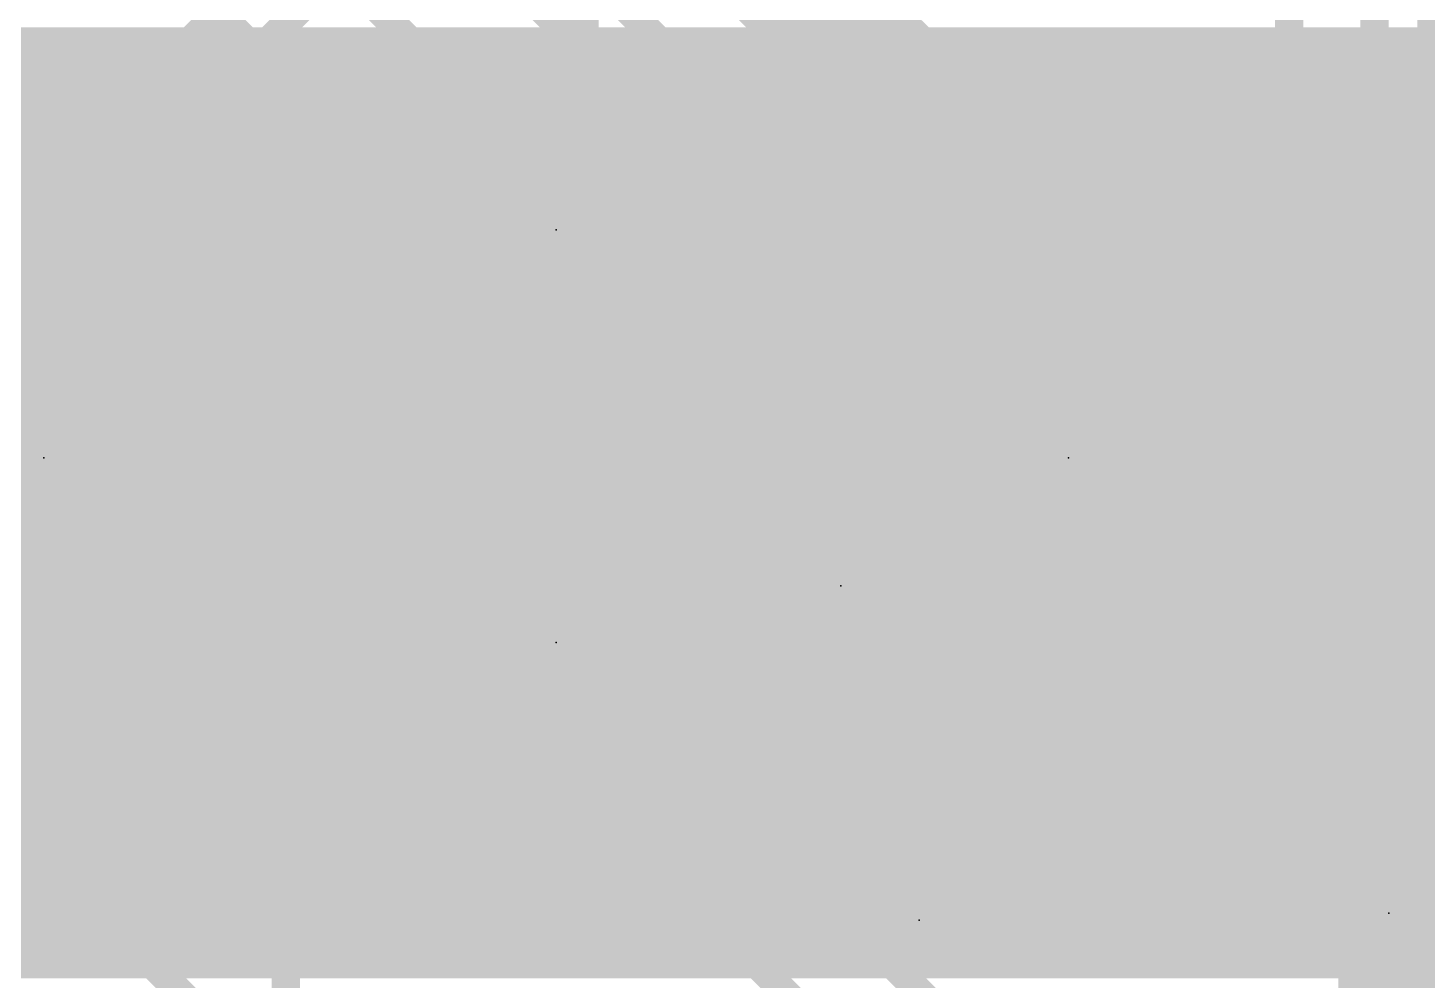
# Model space of a CAD drawing. Extents: x -25.4 to 25.4, y -25.4 to 25.5.
# Drawn here: x -4.71 to 7.78, y -4.41 to 4.09 of the extents above; entities that cross this region are included whole.
import ezdxf

# ---------------------------------------------------------------- set-up
doc = ezdxf.new("R2010")
doc.units = 0
for name, color, linetype in [('1', 12, 'CONTINUOUS'), ('16', 132, 'CONTINUOUS'), ('18', 110, 'CONTINUOUS'), ('20', 53, 'CONTINUOUS'), ('204', 40, 'CONTINUOUS'), ('23', 53, 'CONTINUOUS')]:
    doc.layers.add(name, color=color, linetype=linetype)

# ---------------------------------------------------------------- blocks, each defined once
blk = doc.blocks.new('RECT')
blk.add_solid([(-0.5, -0.5), (0.5, -0.5), (-0.5, 0.5), (0.5, 0.5)])
blk = doc.blocks.new('ROUNDV')
at = {"const_width": 0.5}
blk.add_lwpolyline([(0, -0.25, 1), (0, 0.25, 1), (0, -0.25)], format="xyb", dxfattribs=at)

msp = doc.modelspace()

# ---------------------------------------------------------------- linework, layer by layer
at = {"layer": '1'}
for points, const_width in [([(0, 20.32, 0.4142), (-20.32, 0)], 0.254), ([(20.32, 0, 0.4142), (0, 20.32)], 0.254), ([(7.1205, -18.6055, 0.6745), (7.9375, 18.542)], 0.6096), ([(1.905, 4.1275, 1), (1.905, 4.0005)], 0.127), ([(1.8601, 4.0191, 1), (1.9499, 4.1089)], 0.127), ([(3.2199, 4.1089, 1), (3.1301, 4.0191)], 0.127), ([(3.175, 4.0005, 1), (3.175, 4.1275)], 0.127), ([(-3.302, 3.8735, 1), (-3.429, 3.8735)], 0.127), ([(0.7949, 3.9939, 1), (0.7051, 3.9041)], 0.127), ([(0.6865, 3.949, 1), (0.8135, 3.949)], 0.127), ([(-3.4104, 3.9184, 1), (-3.3206, 3.8286)], 0.127), ([(-2.794, 3.683, 1), (-2.921, 3.683)], 0.127), ([(-2.9024, 3.7279, 1), (-2.8126, 3.6381)], 0.127), ([(0.9711, 3.6381, 1), (1.0609, 3.7279)], 0.127), ([(3.4925, 3.7465, 1), (3.4925, 3.6195)], 0.127), ([(3.5111, 3.6381, 1), (3.6009, 3.7279)], 0.127), ([(3.556, 3.6195, 1), (3.556, 3.7465)], 0.127), ([(-0.889, 3.6195, 1), (-1.016, 3.6195)], 0.127), ([(-0.9974, 3.5746, 1), (-0.9076, 3.6644)], 0.127), ([(-1.016, 3.4925, 1), (-0.889, 3.4925)], 0.127), ([(-2.05, 3.1495, 1), (-2.05, 3.0225)], 0.127), ([(-1.5806, 3.1309, 1), (-1.6704, 3.0411)], 0.127), ([(-1.6255, 3.0225, 1), (-1.6255, 3.1495)], 0.127), ([(2.0949, 3.1309, 1), (2.0051, 3.0411)], 0.127), ([(6.806, 3.0795, 1), (6.806, 2.9525)], 0.127), ([(0.2949, 3.0334, 1), (0.2051, 2.9436)], 0.127), ([(0.1865, 2.9885, 1), (0.3135, 2.9885)], 0.127), ([(0.2091, 2.9396, 1), (0.2989, 3.0294)], 0.127), ([(2.42, 2.9845, 1), (2.42, 2.8575)], 0.127), ([(2.4649, 2.8761, 1), (2.3751, 2.9659)], 0.127), ([(2.7119, 2.9659, 1), (2.6221, 2.8761)], 0.127), ([(2.667, 2.8575, 1), (2.667, 2.9845)], 0.127), ([(2.2726, 2.8634, 1), (2.3624, 2.7736)], 0.127), ([(2.2726, 2.7736, 1), (2.3624, 2.8634)], 0.127), ([(-1.2065, 2.7305, 1), (-1.2065, 2.6035)], 0.127), ([(-1.2514, 2.6221, 1), (-1.1616, 2.7119)], 0.127), ([(-0.7806, 2.7119, 1), (-0.8704, 2.6221)], 0.127), ([(-0.8255, 2.6035, 1), (-0.8255, 2.7305)], 0.127), ([(-2.8126, 2.5214, 1), (-2.9024, 2.4316)], 0.127), ([(-2.921, 2.4765, 1), (-2.794, 2.4765)], 0.127), ([(-0.7053, 2.457, 1), (-0.6155, 2.5468)], 0.127), ([(-2.667, 2.3495, 1), (-2.667, 2.2225)], 0.127), ([(-2.7119, 2.2411, 1), (-2.6221, 2.3309)], 0.127), ([(-1.4537, 2.3309, 1), (-1.5435, 2.2411)], 0.127), ([(-1.4986, 2.2225, 1), (-1.4986, 2.3495)], 0.127), ([(0.6985, 2.3495, 1), (0.6985, 2.2225)], 0.127), ([(0.7434, 2.2411, 1), (0.6536, 2.3309)], 0.127), ([(2.6484, 2.3309, 1), (2.5586, 2.2411)], 0.127), ([(2.6035, 2.2225, 1), (2.6035, 2.3495)], 0.127), ([(-4.4704, 2.159, 1), (-4.6736, 2.159)], 0.2032), ([(-4.5002, 2.0872, 1), (-4.6438, 2.2308)], 0.2032), ([(-3.3655, 2.2225, 1), (-3.3655, 2.0955)], 0.127), ([(-3.2571, 2.2039, 1), (-3.3469, 2.1141)], 0.127), ([(-3.302, 2.0955, 1), (-3.302, 2.2225)], 0.127), ([(-3.429, 2.159, 1), (-3.302, 2.159)], 0.127), ([(-1.143, 1.9939, 1), (-1.27, 1.9939)], 0.127), ([(-1.2514, 1.949, 1), (-1.1616, 2.0388)], 0.127), ([(-2.8575, 1.778, 1), (-2.9845, 1.778)], 0.127), ([(-2.9659, 1.7331, 1), (-2.8761, 1.8229)], 0.127), ([(3.838, 1.8135, 1), (3.838, 1.6865)], 0.127), ([(4.6169, 1.7949, 1), (4.5271, 1.7051)], 0.127), ([(4.572, 1.6865, 1), (4.572, 1.8135)], 0.127), ([(-4.6736, 1.75, 1), (-4.4704, 1.75)], 0.2032), ([(-1.2065, 1.7145, 1), (-1.2065, 1.5875)], 0.127), ([(0.0186, 1.6959, 1), (0.1084, 1.6061)], 0.127), ([(0.0635, 1.5875, 1), (0.0635, 1.7145)], 0.127), ([(3.7931, 1.7051, 1), (3.8829, 1.7949)], 0.127), ([(-1.27, 1.651, 1), (-1.143, 1.651)], 0.127), ([(4.798, 1.5875, 1), (4.798, 1.4605)], 0.127), ([(4.7531, 1.4791, 1), (4.8429, 1.5689)], 0.127), ([(5.969, 1.4605, 1), (5.969, 1.5875)], 0.127), ([(-2.0051, 1.5309, 1), (-2.0949, 1.4411)], 0.127), ([(0.9525, 1.5495, 1), (0.9525, 1.4225)], 0.127), ([(1.016, 1.486, 1), (0.889, 1.486)], 0.127), ([(0.9974, 1.3521, 1), (0.9076, 1.4419)], 0.127), ([(2.05, 1.4225, 1), (2.05, 1.5495)], 0.127), ([(3.4925, 1.4605, 1), (3.3655, 1.4605)], 0.127), ([(3.3841, 1.4156, 1), (3.4739, 1.5054)], 0.127), ([(0.889, 1.397, 1), (1.016, 1.397)], 0.127), ([(-1.707, 1.2065, 1), (-1.707, 1.0795)], 0.127), ([(-1.7519, 1.0981, 1), (-1.6621, 1.1879)], 0.127), ([(0.6536, 1.1879, 1), (0.7434, 1.0981)], 0.127), ([(0.6985, 1.0795, 1), (0.6985, 1.2065)], 0.127), ([(-2.8761, 0.8069, 1), (-2.9659, 0.7171)], 0.127), ([(-2.9845, 0.762, 1), (-2.8575, 0.762)], 0.127), ([(-2.794, 0.6985, 1), (-2.794, 0.5715)], 0.127), ([(0.3544, 0.6799, 1), (0.2646, 0.5901)], 0.127), ([(0.3095, 0.6985, 1), (0.3095, 0.5715)], 0.127), ([(0.3095, 0.5715, 1), (0.3095, 0.6985)], 0.127), ([(2.6035, 0.635, 1), (2.4765, 0.635)], 0.127), ([(2.54, 0.5715, 1), (2.54, 0.6985)], 0.127), ([(-2.8389, 0.5901, 1), (-2.7491, 0.6799)], 0.127), ([(0.5635, 0.4445, 1), (0.4365, 0.4445)], 0.127), ([(0.5635, 0.381, 1), (0.4365, 0.381)], 0.127), ([(0.4551, 0.3996, 1), (0.5449, 0.4894)], 0.127), ([(-20.32, 0, 0.4142), (0, -20.32)], 0.254), ([(-1.7145, 0.127, 1), (-1.7145, 0)], 0.127), ([(-0.6536, 0.1084, 1), (-0.7434, 0.0186)], 0.127), ([(-0.6985, 0, 1), (-0.6985, 0.127)], 0.127), ([(0, -20.32, 0.4142), (20.32, 0)], 0.254), ([(-0.588, 0.0165, 1), (-0.588, -0.1105)], 0.127), ([(-0.6329, -0.0919, 1), (-0.5431, -0.0021)], 0.127), ([(-0.5, -0.1105, 1), (-0.5, 0.0165)], 0.127), ([(0.4365, -0.047, 1), (0.5635, -0.047)], 0.127), ([(0.4365, -0.047, 1), (0.5635, -0.047)], 0.127), ([(2.4765, -0.039, 1), (2.6035, -0.039)], 0.127), ([(1, -0.3335, 1), (1, -0.4605)], 0.127), ([(1.0449, -0.4419, 1), (0.9551, -0.3521)], 0.127), ([(1.35, -0.4605, 1), (1.35, -0.3335)], 0.127), ([(-2.071, -0.5715, 1), (-2.071, -0.6985)], 0.127), ([(-2.032, -0.6985, 1), (-2.032, -0.5715)], 0.127), ([(-1.35, -0.8335, 1), (-1.35, -0.9605)], 0.127), ([(-0.008, -0.8335, 1), (-0.008, -0.9605)], 0.127), ([(-0.0529, -0.8521, 1), (0.0369, -0.9419)], 0.127), ([(0.0635, -0.889, 1), (-0.0635, -0.889)], 0.127), ([(0.0449, -0.9339, 1), (-0.0449, -0.8441)], 0.127), ([(-0.008, -0.9605, 1), (-0.008, -0.8335)], 0.127), ([(0.4551, -0.8521, 1), (0.5449, -0.9419)], 0.127), ([(0.5, -0.9605, 1), (0.5, -0.8335)], 0.127), ([(1.35, -0.8335, 1), (1.35, -0.9605)], 0.127), ([(1.9685, -0.889, 1), (1.8415, -0.889)], 0.127), ([(1.905, -0.8255, 1), (1.905, -0.9525)], 0.127), ([(1.8415, -0.897, 1), (1.9685, -0.897)], 0.127), ([(1.905, -0.9605, 1), (1.905, -0.8335)], 0.127), ([(3.4925, -0.889, 1), (3.3655, -0.889)], 0.127), ([(3.3655, -0.889, 1), (3.4925, -0.889)], 0.127), ([(3.429, -0.9525, 1), (3.429, -0.8255)], 0.127), ([(-4.5271, -1.0981, 1), (-4.6169, -1.1879)], 0.127), ([(-4.5085, -1.143, 1), (-4.6355, -1.143)], 0.127), ([(4.6355, -1.242, 1), (4.5085, -1.242)], 0.127), ([(-4.6355, -1.242, 1), (-4.5085, -1.242)], 0.127), ([(-1.9685, -1.397, 1), (-2.0955, -1.397)], 0.127), ([(-2.032, -1.3335, 1), (-2.032, -1.4605)], 0.127), ([(-1.35, -1.4605, 1), (-1.35, -1.3335)], 0.127), ([(0.0635, -1.397, 1), (-0.0635, -1.397)], 0.127), ([(-0.0635, -1.397, 1), (0.0635, -1.397)], 0.127), ([(-3.683, -1.9685, 1), (-3.81, -1.9685)], 0.127), ([(-3.7914, -2.0134, 1), (-3.7016, -1.9236)], 0.127), ([(-1.35, -1.8335, 1), (-1.35, -1.9605)], 0.127), ([(-0.0635, -1.897, 1), (0.0635, -1.897)], 0.127), ([(0, -1.9605, 1), (0, -1.8335)], 0.127), ([(4.6169, -2.1776, 1), (4.5271, -2.2674)], 0.127), ([(4.5085, -2.2225, 1), (4.6355, -2.2225)], 0.127), ([(6.2044, -2.3309, 1), (6.1146, -2.2411)], 0.127), ([(-1.2865, -2.397, 1), (-1.4135, -2.397)], 0.127), ([(0.5635, -2.397, 1), (0.4365, -2.397)], 0.127), ([(0.5, -2.3335, 1), (0.5, -2.4605)], 0.127), ([(1.35, -2.4605, 1), (1.35, -2.3335)], 0.127), ([(-1.35, -2.6835, 1), (-1.35, -2.8105)], 0.127), ([(-0.5, -2.8105, 1), (-0.5, -2.6835)], 0.127), ([(0.5449, -2.7021, 1), (0.4551, -2.7919)], 0.127), ([(3.4739, -2.6611, 1), (3.3841, -2.7509)], 0.127), ([(5.08, -2.667, 1), (4.953, -2.667)], 0.127), ([(4.9716, -2.7119, 1), (5.0614, -2.6221)], 0.127), ([(5.842, -2.667, 1), (5.715, -2.667)], 0.127), ([(5.7336, -2.6221, 1), (5.8234, -2.7119)], 0.127), ([(-1.4135, -2.747, 1), (-1.2865, -2.747)], 0.127), ([(0.4365, -2.747, 1), (0.5635, -2.747)], 0.127), ([(0.5715, -2.755, 1), (0.4445, -2.755)], 0.127), ([(0.4631, -2.7999, 1), (0.5529, -2.7101)], 0.127), ([(3.3655, -2.706, 1), (3.4925, -2.706)], 0.127), ([(0.4445, -3.048, 1), (0.5715, -3.048)], 0.127), ([(-1.9871, -3.2571, 1), (-2.0769, -3.3469)], 0.127), ([(-2.0955, -3.302, 1), (-1.9685, -3.302)], 0.127), ([(4.152, -3.3655, 1), (4.025, -3.3655)], 0.127), ([(5.8234, -3.3206, 1), (5.7336, -3.4104)], 0.127), ([(4.0436, -3.4104, 1), (4.1334, -3.3206)], 0.127), ([(5.0614, -3.3406, 1), (4.9716, -3.4304)], 0.127), ([(4.953, -3.3855, 1), (5.08, -3.3855)], 0.127), ([(5.715, -3.3655, 1), (5.842, -3.3655)], 0.127), ([(5.973, -3.4965, 1), (5.973, -3.6235)], 0.127), ([(5.9281, -3.6049, 1), (6.0179, -3.5151)], 0.127), ([(6.4545, -3.6235, 1), (6.4545, -3.4965)], 0.127), ([(-1.4605, -3.81, 1), (-1.4605, -3.937)], 0.127), ([(0.635, -3.937, 1), (0.635, -3.81)], 0.127), ([(2.3885, -3.81, 1), (2.3885, -3.937)], 0.127), ([(2.6484, -3.8286, 1), (2.5586, -3.9184)], 0.127), ([(2.6035, -3.937, 1), (2.6035, -3.81)], 0.127), ([(-1.5054, -3.9184, 1), (-1.4156, -3.8286)], 0.127), ([(4.025, -3.8735, 1), (4.152, -3.8735)], 0.127), ([(5.691, -3.9965, 1), (5.691, -4.1235)], 0.127), ([(5.6461, -4.1049, 1), (5.7359, -4.0151)], 0.127), ([(6.4545, -4.1235, 1), (6.4545, -3.9965)], 0.127), ([(-3.7016, -4.0826, 1), (-3.7914, -4.1724)], 0.127), ([(-3.81, -4.1275, 1), (-3.683, -4.1275)], 0.127)]:
    msp.add_lwpolyline(points, format="xyb", dxfattribs=dict(at, const_width=const_width))
for points, const_width in [([(0.25, 5.9865), (0.25, 2.9885)], 0.254), ([(0.75, 5.9865), (0.75, 3.949)], 0.254), ([(1.25, 4.719), (1.905, 4.064)], 0.254), ([(-2.75, 4.489), (-3.3655, 3.8735)], 0.254), ([(-1.75, 4.417), (-0.9525, 3.6195)], 0.254), ([(-2.25, 4.2905), (-2.8575, 3.683)], 0.254), ([(1.905, 4.064), (3.175, 4.064)], 0.254), ([(3.175, 4.064), (3.556, 3.683)], 0.254), ([(-3.3655, 3.8735), (-3.3655, 2.159)], 0.254), ([(0.75, 3.949), (1.016, 3.683)], 0.254), ([(-2.8575, 3.683), (-2.8575, 2.4765)], 0.254), ([(3.556, 3.683), (3.4925, 3.683)], 0.254), ([(-0.9525, 3.6195), (-0.9525, 3.4925)], 0.254), ([(-1.6255, 3.086), (-2.05, 3.086)], 0.254), ([(-1.6255, 3.086), (-1.2065, 2.667)], 0.254), ([(2.05, 3.086), (2.3175, 2.8185)], 0.254), ([(6.806, 3.016), (8.0965, 3.016)], 0.254), ([(0.25, 2.9885), (0.254, 2.9845)], 0.254), ([(2.3175, 2.8185), (2.42, 2.921)], 0.254), ([(2.42, 2.921), (2.667, 2.921)], 0.254), ([(2.667, 2.921), (3.838, 1.75)], 0.254), ([(-1.2065, 2.667), (-0.8255, 2.667)], 0.254), ([(-0.8255, 2.667), (-0.6604, 2.5019)], 0.254), ([(-2.8575, 2.4765), (-2.667, 2.286)], 0.254), ([(-2.667, 2.286), (-1.4986, 2.286)], 0.254), ([(-1.4986, 2.286), (-1.2065, 1.9939)], 0.254), ([(0.0635, 1.651), (0.6985, 2.286)], 0.254), ([(0.6985, 2.286), (2.6035, 2.286)], 0.254), ([(2.6035, 2.286), (3.429, 1.4605)], 0.254), ([(-4.572, 2.159), (-5.588, 1.143)], 0.4064), ([(-4.572, 1.75), (-4.572, 2.159)], 0.4064), ([(-3.3655, 2.159), (-3.302, 2.159)], 0.254), ([(-3.302, 2.159), (-2.921, 1.778)], 0.254), ([(-1.2065, 1.9939), (-1.2065, 1.651)], 0.254), ([(-2.921, 1.778), (-2.921, 0.762)], 0.254), ([(3.838, 1.75), (4.572, 1.75)], 0.254), ([(4.572, 1.75), (4.798, 1.524)], 0.254), ([(-1.2065, 1.651), (0.0635, 1.651)], 0.254), ([(4.798, 1.524), (5.969, 1.524)], 0.254), ([(-2.05, 1.486), (-1.707, 1.143)], 0.254), ([(0.6985, 1.143), (0.9525, 1.397)], 0.254), ([(2.05, 1.486), (0.9525, 1.486)], 0.254), ([(0.9525, 1.397), (0.9525, 1.486)], 0.254), ([(3.429, -0.889), (3.429, 1.4605)], 0.254), ([(-1.707, 1.143), (0.6985, 1.143)], 0.254), ([(-2.921, 0.762), (-2.794, 0.635)], 0.254), ([(-2.794, 0.635), (0.3095, 0.635)], 0.254), ([(0.3095, 0.635), (0.5, 0.4445)], 0.254), ([(2.54, 0.635), (0.3095, 0.635)], 0.254), ([(2.54, -0.039), (2.54, 0.635)], 0.254), ([(0.5, 0.4445), (0.5, -0.047)], 0.254), ([(0.5, 0.381), (0.5, -0.047)], 0.254), ([(-0.6985, 0.0635), (-1.7145, 0.0635)], 0.254), ([(-0.588, -0.047), (-0.6985, 0.0635)], 0.254), ([(-0.5, -0.047), (-0.588, -0.047)], 0.254), ([(1, -0.397), (0.5, -0.897)], 0.254), ([(1.35, -0.397), (1, -0.397)], 0.254), ([(-2.071, -0.635), (-2.032, -0.635)], 0.254), ([(-0.008, -0.897), (-1.35, -0.897)], 0.254), ([(0, -0.889), (-0.008, -0.897)], 0.254), ([(0.5, -0.897), (-0.008, -0.897)], 0.254), ([(0, -1.397), (0, -0.889)], 0.254), ([(1.35, -0.897), (1.905, -0.897)], 0.254), ([(1.905, -0.897), (1.905, -0.889)], 0.254), ([(1.905, -0.889), (3.429, -0.889)], 0.254), ([(3.429, -0.889), (3.429, -2.706)], 0.254), ([(-3.7465, -1.9685), (-4.572, -1.143)], 0.254), ([(-4.572, -1.143), (-4.572, -1.242)], 0.254), ([(4.572, -1.242), (4.572, -2.2225)], 0.254), ([(-2.032, -1.397), (-2.032, -3.302)], 0.254), ([(-2.032, -1.397), (-1.35, -1.397)], 0.254), ([(0, -1.897), (0, -1.397)], 0.254), ([(-3.7465, -1.9685), (-3.7465, -4.1275)], 0.254), ([(-1.35, -1.897), (0, -1.897)], 0.254), ([(4.572, -2.2225), (5.0165, -2.667)], 0.254), ([(5.7785, -2.667), (6.1595, -2.286)], 0.254), ([(-1.35, -2.397), (-1.35, -2.747)], 0.254), ([(0.5, -2.747), (0.5, -2.397)], 0.254), ([(0.5, -2.397), (1.35, -2.397)], 0.254), ([(-1.35, -2.747), (-0.5, -2.747)], 0.254), ([(0.5, -2.747), (0.508, -2.755)], 0.254), ([(3.429, -2.706), (4.0885, -3.3655)], 0.254), ([(5.0165, -2.667), (5.0165, -3.3855)], 0.254), ([(5.7785, -3.3655), (5.7785, -2.667)], 0.254), ([(0.508, -2.755), (0.508, -3.048)], 0.254), ([(-2.032, -3.302), (-1.4605, -3.8735)], 0.254), ([(4.0885, -3.3655), (4.0885, -3.8735)], 0.254), ([(5.973, -3.56), (5.7785, -3.3655)], 0.254), ([(5.0165, -3.3855), (5.691, -4.06)], 0.254), ([(6.4545, -3.56), (5.973, -3.56)], 0.254), ([(-1.4605, -3.8735), (0.635, -3.8735)], 0.254), ([(2.3885, -3.8735), (2.6035, -3.8735)], 0.254), ([(2.6035, -3.8735), (3.302, -4.572)], 0.254), ([(6.4545, -4.06), (5.691, -4.06)], 0.254), ([(-3.7465, -4.1275), (-2.794, -5.08)], 0.254)]:
    msp.add_lwpolyline(points, dxfattribs=dict(at, const_width=const_width))
at = {"layer": '16'}
for points, const_width in [([(0, 20.32, 0.4142), (-20.32, 0)], 0.254), ([(20.32, 0, 0.4142), (0, 20.32)], 0.254), ([(0.3175, 3.8735, 1), (0.1905, 3.8735)], 0.127), ([(1.0795, 3.8735, 1), (0.9525, 3.8735)], 0.127), ([(0.2091, 3.8286, 1), (0.2989, 3.9184)], 0.127), ([(0.9711, 3.8286, 1), (1.0609, 3.9184)], 0.127), ([(3.556, 3.683, 1), (3.429, 3.683)], 0.127), ([(-2.3495, 3.6195, 1), (-2.4765, 3.6195)], 0.127), ([(-2.413, 3.683, 1), (-2.413, 3.556)], 0.127), ([(-2.4579, 3.5746, 1), (-2.3681, 3.6644)], 0.127), ([(-1.0346, 3.6644, 1), (-1.1244, 3.5746)], 0.127), ([(-1.0795, 3.556, 1), (-1.0795, 3.683)], 0.127), ([(-0.889, 3.556, 1), (-1.016, 3.556)], 0.127), ([(0.9525, 3.683, 1), (1.0795, 3.683)], 0.127), ([(3.5374, 3.6644, 1), (3.4476, 3.5746)], 0.127), ([(3.429, 3.6195, 1), (3.556, 3.6195)], 0.127), ([(-1.016, 3.4925, 1), (-0.889, 3.4925)], 0.127), ([(-0.9974, 3.4476, 1), (-0.9076, 3.5374)], 0.127), ([(4.0005, 3.175, 1), (3.8735, 3.175)], 0.127), ([(3.8921, 3.1301, 1), (3.9819, 3.2199)], 0.127), ([(0.1905, 2.9845, 1), (0.3175, 2.9845)], 0.127), ([(7.8554, 2.5214, 1), (7.7656, 2.4316)], 0.127), ([(7.747, 2.4765, 1), (7.874, 2.4765)], 0.127), ([(6.5854, 2.3309, 1), (6.4956, 2.2411)], 0.127), ([(7.3474, 2.3309, 1), (7.2576, 2.2411)], 0.127), ([(6.477, 2.286, 1), (6.604, 2.286)], 0.127), ([(7.239, 2.286, 1), (7.366, 2.286)], 0.127), ([(2.3309, 1.9871, 1), (2.2411, 2.0769)], 0.127), ([(2.2225, 2.032, 1), (2.3495, 2.032)], 0.127), ([(0.9525, 1.5495, 1), (0.9525, 1.4225)], 0.127), ([(1.6951, 1.5309, 1), (1.7849, 1.4411)], 0.127), ([(1.74, 1.4225, 1), (1.74, 1.5495)], 0.127), ([(7.493, 1.397, 1), (7.366, 1.397)], 0.127), ([(7.3846, 1.3521, 1), (7.4744, 1.4419)], 0.127), ([(-20.32, 0, 0.4142), (0, -20.32)], 0.254), ([(0, -20.32, 0.4142), (20.32, 0)], 0.254), ([(3.9819, -1.5426, 1), (3.8921, -1.6324)], 0.127), ([(3.8735, -1.5875, 1), (4.0005, -1.5875)], 0.127), ([(4.9716, -2.7119, 1), (5.0614, -2.6221)], 0.127), ([(7.4744, -3.5746, 1), (7.3846, -3.6644)], 0.127), ([(7.366, -3.6195, 1), (7.493, -3.6195)], 0.127), ([(0.635, -3.81, 1), (0.635, -3.937)], 0.127), ([(1.4419, -3.8286, 1), (1.3521, -3.9184)], 0.127), ([(1.397, -3.937, 1), (1.397, -3.81)], 0.127)]:
    msp.add_lwpolyline(points, format="xyb", dxfattribs=dict(at, const_width=const_width))
at = {"layer": '16', "const_width": 0.254}
for points in [[(7.8105, 2.4765), (7.8105, 10.7315)], [(7.3025, 2.286), (7.3025, 9.3345)], [(6.5405, 7.9375), (6.5405, 2.286)], [(-0.9525, 5.842), (1.016, 3.8735)], [(-1.2065, 5.334), (0.254, 3.8735)], [(-2.413, 3.6195), (-3.3655, 4.572)], [(2.286, 2.032), (2.286, 4.318)], [(0.254, 3.8735), (0.254, 2.9845)], [(1.016, 3.8735), (1.016, 3.683)], [(3.4925, 3.683), (3.4925, 3.6195)], [(-2.413, 3.6195), (-2.413, -5.207)], [(-2.413, 3.6195), (-1.0795, 3.6195)], [(-1.0795, 3.6195), (-0.9525, 3.4925)], [(-0.9525, 3.4925), (-0.9525, 3.556)], [(3.4925, 3.6195), (3.937, 3.175)], [(3.937, 3.175), (3.937, -1.5875)], [(8.509, 1.778), (7.8105, 2.4765)], [(6.5405, 2.286), (7.4295, 1.397)], [(7.3025, 2.286), (7.9375, 1.651)], [(1.74, 1.486), (2.286, 2.032)], [(0.9525, 1.486), (1.74, 1.486)], [(7.4295, 1.397), (7.4295, -3.6195)], [(3.937, -1.5875), (5.0165, -2.667)], [(7.4295, -3.6195), (9.525, -5.715)], [(1.397, -3.8735), (0.635, -3.8735)], [(4.953, -7.4295), (1.397, -3.8735)]]:
    msp.add_lwpolyline(points, dxfattribs=at)
at = {"layer": '20', "const_width": 0.0254}
msp.add_lwpolyline([(-3.4925, 25.146, 14.4823), (3.4925, 25.146)], format="xyb", dxfattribs=at)
at = {"layer": '23'}
for p in [(0, 2.286), (-4.572, 0.254), (4.572, 0.254), (2.54, -0.889), (0, -1.397), (7.4295, -3.81), (3.2385, -3.8735)]:
    msp.add_point(p, dxfattribs=at)

# ---------------------------------------------------------------- block references
at = {"layer": '1'}
for p, xscale, yscale, rotation in [((-2.05, 3.086), 0.9, 0.9, 180), ((2.05, 3.086), 0.9, 0.9, 180), ((6.806, 3.016), 2, 1.2, 180), ((-4.572, 1.75), 1.5, 1.5, 180), ((4.572, 1.75), 1.5, 1.5, 180), ((-2.05, 1.486), 0.9, 0.9, 180), ((2.05, 1.486), 0.9, 0.9, 180), ((-0.5, -0.047), 0.5, 0.25, 270), ((0, -0.047), 0.5, 0.25, 270), ((0.5, -0.047), 0.5, 0.25, 270), ((1.35, -0.397), 0.5, 0.25, 180), ((-4.572, -1.242), 1.5, 1.5, 180), ((4.572, -1.242), 1.5, 1.5, 180), ((6.806, -0.984), 2, 1.2, 180), ((1.35, -0.897), 0.5, 0.25, 180), ((1.35, -1.397), 0.5, 0.25, 180), ((1.35, -1.897), 0.5, 0.25, 180), ((1.35, -2.397), 0.5, 0.25, 180), ((-0.5, -2.747), 0.5, 0.25, 90), ((0, -2.747), 0.5, 0.25, 90), ((0.5, -2.747), 0.5, 0.25, 90), ((6.4545, -3.06), 0.275, 0.625, 90), ((7.4295, -3.81), 0.9, 1.6, 180), ((6.4545, -3.56), 0.275, 0.625, 90), ((6.4545, -4.06), 0.275, 0.625, 90)]:
    msp.add_blockref('RECT', p, dxfattribs=dict(at, xscale=xscale, yscale=yscale, rotation=rotation))
at = {"layer": '1', "xscale": 1.075, "rotation": 90}
for p in [(2.54, -0.039), (2.54, -1.739)]:
    msp.add_blockref('RECT', p, dxfattribs=at)
at = {"layer": '1'}
for p, xscale, yscale in [((-1.35, -0.397), 0.5, 0.25), ((-1.35, -0.897), 0.5, 0.25), ((-1.35, -1.397), 0.5, 0.25), ((-1.35, -1.897), 0.5, 0.25), ((-5.1375, -3.296), 2, 2), ((-1.35, -2.397), 0.5, 0.25)]:
    msp.add_blockref('RECT', p, dxfattribs=dict(at, xscale=xscale, yscale=yscale))
at = {"layer": '1', "xscale": 1.075}
for p in [(2.3885, -3.8735), (4.0885, -3.8735)]:
    msp.add_blockref('RECT', p, dxfattribs=at)
at = {"layer": '18', "xscale": 0.8001, "yscale": 0.8001}
for p in [(1.016, 3.683), (1.016, 3.683), (3.4925, 3.683), (3.4925, 3.683), (-0.9525, 3.4925), (-0.9525, 3.4925), (0.254, 2.9845), (0.254, 2.9845), (-0.6604, 2.5019), (-0.6604, 2.5019), (0.9525, 1.486), (0.9525, 1.486), (5.969, 1.524), (5.969, 1.524), (0, -1.397), (0, -1.397), (6.1595, -2.286), (6.1595, -2.286), (5.0165, -2.667), (5.0165, -2.667), (0.635, -3.8735), (0.635, -3.8735)]:
    msp.add_blockref('ROUNDV', p, dxfattribs=at)
at = {"layer": '204', "xscale": 50.8191, "yscale": 0.0212, "rotation": 180}
for p in [(0.001, 4.084), (0.001, 4.0628), (0.001, 4.0417), (0.001, 4.0205), (0.001, 3.9993), (0.001, 3.9782), (0.001, 3.957), (0.001, 3.9358), (0.001, 3.9147), (0.001, 3.8935), (0.001, 3.8723), (0.001, 3.8512), (0.001, 3.83), (0.001, 3.8088), (0.001, 3.7877), (0.001, 3.7665), (0.001, 3.7453), (0.001, 3.7242), (0.001, 3.703), (0.001, 3.6818), (0.001, 3.6607), (0.001, 3.6395), (0.001, 3.6183), (0.001, 3.5972), (0.001, 3.576), (0.001, 3.5548), (0.001, 3.5337), (0.001, 3.5125), (0.001, 3.4913), (0.001, 3.4702), (0.001, 3.449), (0.001, 3.4278), (0.001, 3.4067), (0.001, 3.3855), (0.001, 3.3643), (0.001, 3.3432), (0.001, 3.322), (0.001, 3.3009), (0.001, 3.2797), (0.001, 3.2585), (0.001, 3.2374), (0.001, 3.2162), (0.001, 3.195), (0.001, 3.1739), (0.001, 3.1527), (0.001, 3.1315), (0.001, 3.1104), (0.001, 3.0892), (0.001, 3.068), (0.001, 3.0469), (0.001, 3.0257), (0.001, 3.0045), (0.001, 2.9834), (0.001, 2.9622), (0.001, 2.941), (0.001, 2.9199), (0.001, 2.8987), (0.001, 2.8775), (0.001, 2.8564), (0.001, 2.8352), (0.001, 2.814), (0.001, 2.7929), (0.001, 2.7717), (0.001, 2.7505), (0.001, 2.7294), (0.001, 2.7082), (0.001, 2.687), (0.001, 2.6659), (0.001, 2.6447), (0.001, 2.6235), (0.001, 2.6024), (0.001, 2.5812), (0.001, 2.56), (0.001, 2.5389), (0.001, 2.5177), (0.001, 2.4966), (0.001, 2.4754), (0.001, 2.4542), (0.001, 2.4331), (0.001, 2.4119), (0.001, 2.3907), (0.001, 2.3696), (0.001, 2.3484), (0.001, 2.3272), (0.001, 2.3061), (0.001, 2.2849), (0.001, 2.2637), (0.001, 2.2426), (0.001, 2.2214), (0.001, 2.2002), (0.001, 2.1791), (0.001, 2.1579), (0.001, 2.1367), (0.001, 2.1156), (0.001, 2.0944), (0.001, 2.0732), (0.001, 2.0521), (0.001, 2.0309), (0.001, 2.0097), (0.001, 1.9886), (0.001, 1.9674), (0.001, 1.9462), (0.001, 1.9251), (0.001, 1.9039), (0.001, 1.8827), (0.001, 1.8616), (0.001, 1.8404), (0.001, 1.8192), (0.001, 1.7981), (0.001, 1.7769), (0.001, 1.7557), (0.001, 1.7346), (0.001, 1.7134), (0.001, 1.6922), (0.001, 1.6711), (0.001, 1.6499), (0.001, 1.6288), (0.001, 1.6076), (0.001, 1.5864), (0.001, 1.5653), (0.001, 1.5441), (0.001, 1.5229), (0.001, 1.5018), (0.001, 1.4806), (0.001, 1.4594), (0.001, 1.4383), (0.001, 1.4171), (0.001, 1.3959), (0.001, 1.3748), (0.001, 1.3536), (0.001, 1.3324), (0.001, 1.3113), (0.001, 1.2901), (0.001, 1.2689), (0.001, 1.2478), (0.001, 1.2266), (0.001, 1.2054), (0.001, 1.1843), (0.001, 1.1631), (0.001, 1.1419), (0.001, 1.1208), (0.001, 1.0996), (0.001, 1.0784), (0.001, 1.0573), (0.001, 1.0361), (0.001, 1.0149), (0.001, 0.9938), (0.001, 0.9726), (0.001, 0.9514), (0.001, 0.9303), (0.001, 0.9091), (0.001, 0.8879), (0.001, 0.8668), (0.001, 0.8456), (0.001, 0.8245), (0.001, 0.8033), (0.001, 0.7821), (0.001, 0.761), (0.001, 0.7398), (0.001, 0.7186), (0.001, 0.6975), (0.001, 0.6763), (0.001, 0.6551), (0.001, 0.634), (0.001, 0.6128), (0.001, 0.5916), (0.001, 0.5705), (0.001, 0.5493), (0.001, 0.5281), (0.001, 0.507), (0.001, 0.4858), (0.001, 0.4646), (0.001, 0.4435), (0.001, 0.4223), (0.001, 0.4011), (0.001, 0.38), (0.001, 0.3588), (0.001, 0.3376), (0.001, 0.3165), (0.001, 0.2953), (0.001, 0.2741), (0.001, 0.253), (0.001, 0.2318), (0.001, 0.2106), (0.001, 0.1895), (0.001, 0.1683), (0.001, 0.1471), (0.001, 0.126), (0.001, 0.1048), (0.001, 0.0836), (0.001, 0.0625), (0.001, 0.0413), (0.001, 0.0201), (0.001, -0.001), (0.001, -0.0222), (0.001, -0.0433), (0.001, -0.0645), (0.001, -0.0857), (0.001, -0.1068), (0.001, -0.128), (0.001, -0.1492), (0.001, -0.1703), (0.001, -0.1915), (0.001, -0.2127), (0.001, -0.2338), (0.001, -0.255), (0.001, -0.2762), (0.001, -0.2973), (0.001, -0.3185), (0.001, -0.3397), (0.001, -0.3608), (0.001, -0.382), (0.001, -0.4032), (0.001, -0.4243), (0.001, -0.4455), (0.001, -0.4667), (0.001, -0.4878), (0.001, -0.509), (0.001, -0.5302), (0.001, -0.5513), (0.001, -0.5725), (0.001, -0.5937), (0.001, -0.6148), (0.001, -0.636), (0.001, -0.6572), (0.001, -0.6783), (0.001, -0.6995), (0.001, -0.7207), (0.001, -0.7418), (0.001, -0.763), (0.001, -0.7842), (0.001, -0.8053), (0.001, -0.8265), (0.001, -0.8476), (0.001, -0.8688), (0.001, -0.89), (0.001, -0.9111), (0.001, -0.9323), (0.001, -0.9535), (0.001, -0.9746), (0.001, -0.9958), (0.001, -1.017), (0.001, -1.0381), (0.001, -1.0593), (0.001, -1.0805), (0.001, -1.1016), (0.001, -1.1228), (0.001, -1.144), (0.001, -1.1651), (0.001, -1.1863), (0.001, -1.2075), (0.001, -1.2286), (0.001, -1.2498), (0.001, -1.271), (0.001, -1.2921), (0.001, -1.3133), (0.001, -1.3345), (0.001, -1.3556), (0.001, -1.3768), (0.001, -1.398), (0.001, -1.4191), (0.001, -1.4403), (0.001, -1.4615), (0.001, -1.4826), (0.001, -1.5038), (0.001, -1.525), (0.001, -1.5461), (0.001, -1.5673), (0.001, -1.5885), (0.001, -1.6096), (0.001, -1.6308), (0.001, -1.652), (0.001, -1.6731), (0.001, -1.6943), (0.001, -1.7154), (0.001, -1.7366), (0.001, -1.7578), (0.001, -1.7789), (0.001, -1.8001), (0.001, -1.8213), (0.001, -1.8424), (0.001, -1.8636), (0.001, -1.8848), (0.001, -1.9059), (0.001, -1.9271), (0.001, -1.9483), (0.001, -1.9694), (0.001, -1.9906), (0.001, -2.0118), (0.001, -2.0329), (0.001, -2.0541), (0.001, -2.0753), (0.001, -2.0964), (0.001, -2.1176), (0.001, -2.1388), (0.001, -2.1599), (0.001, -2.1811), (0.001, -2.2023), (0.001, -2.2234), (0.001, -2.2446), (0.001, -2.2658), (0.001, -2.2869), (0.001, -2.3081), (0.001, -2.3293), (0.001, -2.3504), (0.001, -2.3716), (0.001, -2.3928), (0.001, -2.4139), (0.001, -2.4351), (0.001, -2.4563), (0.001, -2.4774), (0.001, -2.4986), (0.001, -2.5197), (0.001, -2.5409), (0.001, -2.5621), (0.001, -2.5832), (0.001, -2.6044), (0.001, -2.6256), (0.001, -2.6467), (0.001, -2.6679), (0.001, -2.6891), (0.001, -2.7102), (0.001, -2.7314), (0.001, -2.7526), (0.001, -2.7737), (0.001, -2.7949), (0.001, -2.8161), (0.001, -2.8372), (0.001, -2.8584), (0.001, -2.8796), (0.001, -2.9007), (0.001, -2.9219), (0.001, -2.9431), (0.001, -2.9642), (0.001, -2.9854), (0.001, -3.0066), (0.001, -3.0277), (0.001, -3.0489), (0.001, -3.0701), (0.001, -3.0912), (0.001, -3.1124), (0.001, -3.1336), (0.001, -3.1547), (0.001, -3.1759), (0.001, -3.1971), (0.001, -3.2182), (0.001, -3.2394), (0.001, -3.2606), (0.001, -3.2817), (0.001, -3.3029), (0.001, -3.324), (0.001, -3.3452), (0.001, -3.3664), (0.001, -3.3875), (0.001, -3.4087), (0.001, -3.4299), (0.001, -3.451), (0.001, -3.4722), (0.001, -3.4934), (0.001, -3.5145), (0.001, -3.5357), (0.001, -3.5569), (0.001, -3.578), (0.001, -3.5992), (0.001, -3.6204), (0.001, -3.6415), (0.001, -3.6627), (0.001, -3.6839), (0.001, -3.705), (0.001, -3.7262), (0.001, -3.7474), (0.001, -3.7685), (0.001, -3.7897), (0.001, -3.8109), (0.001, -3.832), (0.001, -3.8532), (0.001, -3.8744), (0.001, -3.8955), (0.001, -3.9167), (0.001, -3.9379), (0.001, -3.959), (0.001, -3.9802), (0.001, -4.0014), (0.001, -4.0225), (0.001, -4.0437), (0.001, -4.0649), (0.001, -4.086), (0.001, -4.1072), (0.001, -4.1284), (0.001, -4.1495), (0.001, -4.1707), (0.001, -4.1918), (0.001, -4.213), (0.001, -4.2342), (0.001, -4.2553), (0.001, -4.2765), (0.001, -4.2977), (0.001, -4.3188), (0.001, -4.34), (0.001, -4.3612), (0.001, -4.3823)]:
    msp.add_blockref('RECT', p, dxfattribs=at)

doc.saveas('drawing.dxf')
